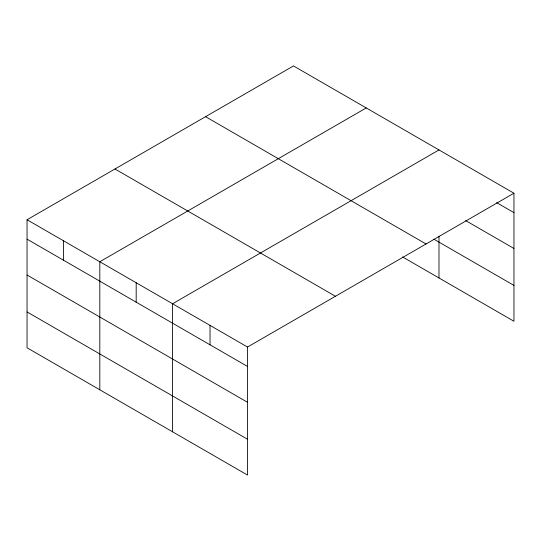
<?xml version="1.0" encoding="UTF-8"?>
<svg xmlns="http://www.w3.org/2000/svg" width="541" height="541" viewBox="0 0 541 541"><rect width="100%" height="100%" fill="white"/><g stroke="black" fill="none" stroke-linecap="round" stroke-linejoin="round"><path stroke-width="0.81" d="M513.95 193.211L293.479 65.928L27.05 219.747L27.05 347.789L247.521 475.072L247.521 347.038L513.95 193.211L513.95 321.253L402.612 256.968M366.237 107.93L99.808 261.756L99.808 389.791M438.988 149.938L172.559 303.758L172.559 431.792M496.652 202.645L513.95 212.627M465.659 220.593L513.95 248.475M433.896 239.19L513.95 285.405M205.56 116.687L426.031 243.977M114.969 168.988L335.44 296.272M27.05 219.747L247.521 347.038M27.05 239.163L247.521 366.453M27.05 275.011L247.521 402.294M27.05 311.941L247.521 439.231M438.988 236.255L438.988 277.973M210.036 325.398L210.036 344.813M136.183 282.754L136.183 302.176M63.425 240.752L63.425 260.167"/></g></svg>
